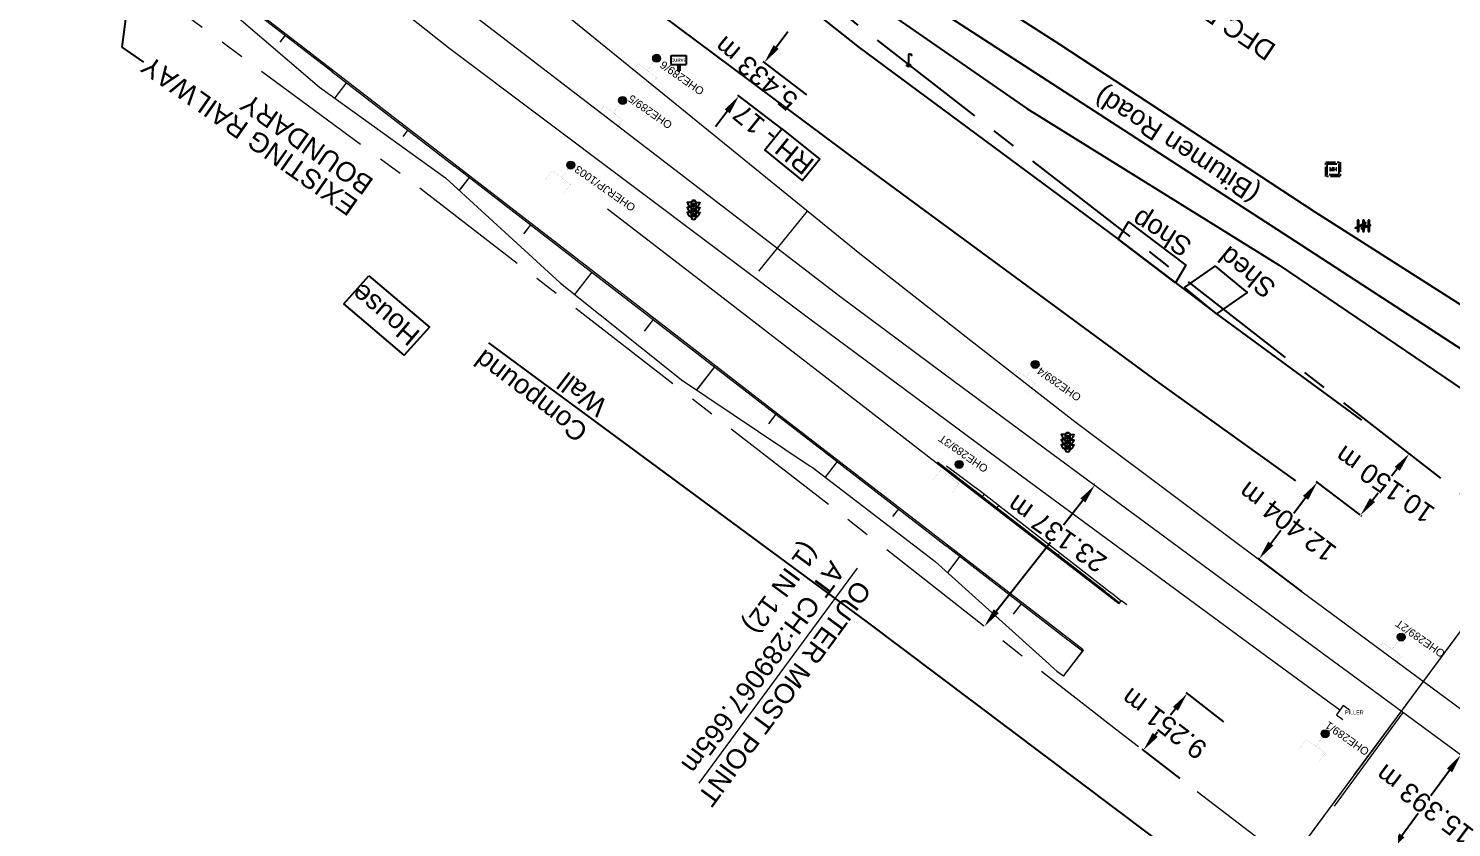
# Model space of a CAD drawing. Header units: metres. Extents: x 646303 to 662875, y 3366650 to 3378730.
# Drawn here: x 653477.4 to 653661.1, y 3373232.5 to 3373335.6 of the extents above; entities that cross this region are included whole.
import ezdxf
from ezdxf.enums import TextEntityAlignment as Align

# ---------------------------------------------------------------- set-up
doc = ezdxf.new("R2010")
doc.units = ezdxf.units.M
doc.header["$MEASUREMENT"] = 0
doc.header["$PDMODE"] = 3
doc.header["$PDSIZE"] = 0.5
for name, pattern in [('CENTER', [50.8, 31.75, -6.35, 6.35, -6.35]), ('PHANTOM', [2.5, 1.25, -0.25, 0.25, -0.25, 0.25, -0.25]), ('PHANTOM2', [1.25, 0.625, -0.125, 0.125, -0.125, 0.125, -0.125])]:
    doc.linetypes.add(name, pattern=pattern)
for name, color, linetype, lineweight in [('BOUNDARY DIMENTION', 10, 'Continuous', 0), ('Existing Chainage', 7, 'Continuous', 0), ('Existing IR Track', 143, 'Continuous', 0), ('Existing Railway Boundary', 7, 'CENTER', 0), ('OHE MAST', 8, 'Continuous', 0), ('OHE MAST TEXT', 8, 'Continuous', 0), ('PROPOSED DFCC TOE LINE - Cut & Connection', 239, 'Continuous', 0), ('PROPOSED DFCC TOE SLOPES - Connecting line', 239, 'Continuous', 0), ('PROPOSED DFCC TOE SLOPES - Cut & Connection', 239, 'Continuous', 0)]:
    doc.layers.add(name, color=color, linetype=linetype, lineweight=lineweight)
for name, color, linetype in [('COMMERCIAL_BLD_PUC', 251, 'Continuous'), ('COMPOUND_WALL', 251, 'Continuous'), ('CURVE_DETAILS', 251, 'Continuous'), ('DFCC Boundary', 6, 'CENTER'), ('Dimension', 10, 'Continuous'), ('GOVT_BUILDING', 251, 'Continuous'), ('IR PROPOSALS', 190, 'Continuous'), ('LAMP_POST', 7, 'Continuous'), ('LINK LINE', 190, 'Continuous'), ('Manhole', 251, 'Continuous'), ('MATCH LINE', 7, 'Continuous'), ('PROPOSED FORMATION LINE - Cut & Connection', 187, 'Continuous'), ('RESIDENTIAL_BL_PUC', 251, 'Continuous'), ('SHED', 252, 'Continuous'), ('SIGNAL_POST', 8, 'Continuous'), ('SUB_ROAD_CENTRE', 34, 'Continuous'), ('SUB_ROAD_EDGE', 34, 'Continuous'), ('TBM_PILLAR', 251, 'Continuous'), ('TOPO_TEXT', 251, 'Continuous'), ('TRANSFORMER', 251, 'Continuous')]:
    doc.layers.add(name, color=color, linetype=linetype)
doc.styles.add('NB', font='swissbo.ttf', dxfattribs={"height": 1.5})
doc.styles.add('ROMANS', font='romans.shx')
doc.styles.get("Standard").update_dxf_attribs({"font": 'arial.ttf'})
doc.styles.add('Style-Arial', font='arial.ttf')
doc.dimstyles.new('DIM', dxfattribs={"dimtxt": 2.5, "dimasz": 2.5, "dimexe": 0.18, "dimexo": 0.0625, "dimgap": 0.09, "dimtad": 0, "dimtih": 1, "dimtoh": 1, "dimdec": 3, "dimzin": 0, "dimdsep": 46, "dimtxsty": 'Standard', "dimcen": 0.09, "dimadec": 0, "dimazin": 0, "dimtfac": 1, "dimtdec": 3, "dimtofl": 0, "dimtmove": 0, "dimatfit": 3, "dimfxl": 1, "dimtolj": 1, "dimtzin": 0, "dimarcsym": 0})
doc.dimstyles.new('ISO-25', dxfattribs={"dimtxt": 2.5, "dimasz": 2.5, "dimexe": 1.25, "dimexo": 0.625, "dimtad": 1, "dimtxsty": 'Standard', "dimcen": 2.5, "dimadec": 0, "dimazin": 0, "dimtfac": 1, "dimtmove": 0, "dimatfit": 3, "dimfxl": 1, "dimarcsym": 0})

# ---------------------------------------------------------------- blocks, each defined once
blk = doc.blocks.new('LP')
for points in [[(0, 0), (0, 1.5)], [(0.25, 1.35), (0.44, 1.35)]]:
    blk.add_lwpolyline(points)
for centre, radius, start, end in [((0.07, 0.99), 0.519, 57.6425, 97.3165), ((0.34, 1.33), 0.094, 11.7012, 168.0476)]:
    blk.add_arc(centre, radius, start, end)
at = {"extrusion": (0, 0, -1)}
blk.add_ellipse((0, 0.01), major_axis=(0.308, 0), ratio=0.400495, dxfattribs=at)
blk.add_ellipse((0.35, 1.36), major_axis=(0.0017, 0.0438), ratio=0.461056, start_param=1.74022, end_param=4.575836)
blk = doc.blocks.new('MHS')
at = {"layer": 'Manhole', "linetype": 'PHANTOM'}
for points in [[(-0.92, 0.95), (0.96, 0.95), (0.96, -0.87), (-0.92, -0.87)], [(-0.72, 0.75), (0.76, 0.75), (0.76, -0.67), (-0.72, -0.67)]]:
    blk.add_lwpolyline(points, close=True, dxfattribs=at)
at = {"layer": 'Manhole', "linetype": 'PHANTOM', "style": 'ROMANS', "width": 0.9}
blk.add_text('MH', height=0.55, dxfattribs=at).set_placement((0.03, -0.22), align=Align.CENTER)
blk = doc.blocks.new('SIG')
for color, points in [(1, [(-0.22, 0.42, 0.180295), (-0.01, 0.33, -0.00255), (0.01, 0.33, -0.00255), (0.02, 0.33, 0.180295), (0.23, 0.42, -0.002654), (0.25, 0.44, 0.184495), (0.33, 0.65, 1.000001), (-0.32, 0.65, 0.184495), (-0.24, 0.44, -0.002654)]), (2, [(0.23, -0.23, -0.002654), (0.25, -0.21, 0.184495), (0.33, 0.01, 1.000001), (-0.32, 0.01, 0.184495), (-0.24, -0.21, -0.002654), (-0.22, -0.23, 0.180295), (-0.01, -0.32, -0.00255), (0.01, -0.32, -0.00255), (0.02, -0.32, 0.180295)]), (3, [(0.23, -0.88, -0.002654), (0.25, -0.86, 0.184495), (0.33, -0.64, 1.000001), (-0.32, -0.64, 0.184495), (-0.24, -0.86, -0.002654), (-0.22, -0.88, 0.395599)])]:
    blk.add_hatch(color=color).paths.add_polyline_path(points)
for p, q in [((-0.31, 0.98), (-0.32, -0.9)), ((0.33, -0.9), (0.32, 0.98))]:
    blk.add_line(p, q)
for points in [[(-0.31, 0.98), (-0.81, 0.98, 0.198758), (-0.42, 0.41, 0.003814), (-0.31, 0.39, 0.003814)], [(-0.31, 0.33), (-0.81, 0.33, 0.198758), (-0.42, -0.23, 0.003727), (-0.32, -0.26, 0.003727)], [(0.32, 0.98), (0.82, 0.98, -0.198758), (0.44, 0.41, -0.003814), (0.32, 0.39, -0.003814)], [(0.32, 0.33), (0.82, 0.33, -0.198758), (0.44, -0.23, -0.003727), (0.33, -0.26, -0.003727)], [(-0.32, -0.32), (-0.81, -0.32, 0.198758), (-0.42, -0.88, 0.003639), (-0.32, -0.9)], [(0.33, -0.32), (0.82, -0.32, -0.198758), (0.44, -0.88, -0.003639), (0.33, -0.9)]]:
    blk.add_lwpolyline(points, format="xyb")
for centre, radius, start, end in [((0.01, 0.91), 0.324, 12.4049, 167.5951), ((0.01, 0.81), 0.357, 27.7578, 152.2422), ((0.01, -0.9), 0.324, 181.4572, 358.5428)]:
    blk.add_arc(centre, radius, start, end)
blk = doc.blocks.new('TRF')
blk.add_hatch(color=256).paths.add_polyline_path([(0.22, -0.04), (0.38, 0.42), (-0.98, -0.29), (0.02, 0.04), (-0.18, -0.39), (0.98, 0.09)])
for p, q in [((-0.69, 0.72), (-0.69, -0.72)), ((-0.52, 0.72), (-0.69, 0.72)), ((-0.52, -0.72), (-0.52, 0.72)), ((0, 0.72), (0, -0.72)), ((0.17, 0.72), (0, 0.72)), ((0.17, -0.72), (0.17, 0.72)), ((0.7, 0.72), (0.7, -0.72)), ((0.87, 0.72), (0.7, 0.72)), ((0.87, -0.72), (0.87, 0.72)), ((-0.69, -0.72), (-0.52, -0.72)), ((0, -0.72), (0.17, -0.72)), ((0.7, -0.72), (0.87, -0.72))]:
    blk.add_line(p, q)
blk.add_lwpolyline([(0.22, -0.04), (0.38, 0.42), (-0.98, -0.29), (0.02, 0.04), (-0.18, -0.39), (0.98, 0.09)], close=True)
blk = doc.blocks.new('CURVE')
for p, q in [((-0.98, 0.82), (-0.98, 1.98)), ((-0.98, 1.98), (0.98, 1.98)), ((0.98, 1.98), (0.98, 0.82)), ((-0.98, 0.82), (0.98, 0.82)), ((-0.13, 0.82), (-0.13, 0)), ((-0.13, 0), (0.13, 0)), ((0.13, 0.82), (0.13, 0))]:
    blk.add_line(p, q)
at = {"style": 'NB', "width": 1.025371}
blk.add_text('CURVE', height=0.4, dxfattribs=at).set_placement((0, 1.4), align=Align.MIDDLE)
blk = doc.blocks.new('OHE MAST')
h = blk.add_hatch(color=256)
edge = h.paths.add_edge_path()
edge.add_arc((0, 0), 0.514, 0, 360)
at = {"const_width": 0.01, "flags": 128}
for points in [[(1.5, 3.5), (1.5, 2), (-1.5, 2), (-1.5, 3.5)], [(0, 2), (0, 0)]]:
    blk.add_lwpolyline(points, dxfattribs=at)
blk.add_circle((0, 0), 0.514)
blk = doc.blocks.new('*D7207')
at = {"layer": 'Defpoints', "color": 0, "transparency": 16777216}
for p in [(653643.79, 3373277), (653649.36, 3373272.76), (653641.85, 3373262.89)]:
    blk.add_point(p, dxfattribs=at)
at = {"layer": 'Dimension', "color": 0, "lineweight": -2, "transparency": 16777216}
for p, q in [((653649.31, 3373272.8), (653643.65, 3373277.11)), ((653642.28, 3373275.01), (653640.76, 3373273)), ((653637.8, 3373269.12), (653639.1, 3373270.83)), ((653641.8, 3373262.92), (653636.14, 3373267.24))]:
    blk.add_line(p, q, dxfattribs=at)
at = {"layer": 'Dimension', "color": 0, "transparency": 16777216}
for points in [[(653641.95, 3373275.26), (653642.61, 3373274.75), (653643.79, 3373277)], [(653637.46, 3373269.37), (653638.13, 3373268.86), (653636.28, 3373267.13)]]:
    blk.add_solid(points, dxfattribs=at)
at = {"layer": 'Dimension', "color": 0, "lineweight": 0, "transparency": 16777216, "insert": (653639.93, 3373271.92), "char_height": 2.5, "attachment_point": 5, "rotation": 143}
blk.add_mtext('\\A1;12.404 m', dxfattribs=at)
blk = doc.blocks.new('*D7238')
at = {"layer": 'Defpoints', "color": 0, "transparency": 16777216}
for p in [(653572.44, 3373331.18), (653577.98, 3373326.96, 22.61), (653574.69, 3373322.64, 269.65)]:
    blk.add_point(p, dxfattribs=at)
at = {"layer": 'Dimension', "color": 0, "lineweight": -2, "transparency": 16777216}
for p, q in [((653573.95, 3373333.17), (653575.47, 3373335.16)), ((653577.93, 3373327), (653572.29, 3373331.29)), ((653574.64, 3373322.67), (653569, 3373326.97)), ((653567.63, 3373324.87), (653566.12, 3373322.88))]:
    blk.add_line(p, q, dxfattribs=at)
at = {"layer": 'Dimension', "color": 0, "transparency": 16777216}
for points in [[(653573.62, 3373333.42), (653574.28, 3373332.92), (653572.44, 3373331.18)], [(653567.3, 3373325.12), (653567.96, 3373324.61), (653569.15, 3373326.86)]]:
    blk.add_solid(points, dxfattribs=at)
at = {"layer": 'Dimension', "color": 0, "lineweight": 0, "transparency": 16777216, "insert": (653571.36, 3373329.77), "char_height": 2.5, "attachment_point": 5, "rotation": 140}
blk.add_mtext('\\A1;5.433 m', dxfattribs=at)
blk = doc.blocks.new('*D7245')
at = {"layer": 'Defpoints', "color": 0, "linetype": 'Continuous', "transparency": 16777216}
for p in [(653631.8, 3373246.07), (653621.35, 3373242.46), (653626.14, 3373238.75)]:
    blk.add_point(p, dxfattribs=at)
at = {"layer": 'LINK LINE', "color": 0, "linetype": 'Continuous', "lineweight": -2, "transparency": 16777216}
for p, q in [((653631.75, 3373246.11), (653626.87, 3373249.88)), ((653625.48, 3373247.8), (653624.84, 3373246.97)), ((653622.88, 3373244.44), (653623.17, 3373244.81)), ((653626.09, 3373238.79), (653621.21, 3373242.57))]:
    blk.add_line(p, q, dxfattribs=at)
at = {"layer": 'LINK LINE', "color": 0, "linetype": 'Continuous', "transparency": 16777216}
for points in [[(653625.16, 3373248.05), (653625.81, 3373247.54), (653627.01, 3373249.77)], [(653622.55, 3373244.69), (653623.21, 3373244.18), (653621.35, 3373242.46)]]:
    blk.add_solid(points, dxfattribs=at)
at = {"layer": 'LINK LINE', "color": 0, "linetype": 'Continuous', "lineweight": 30, "transparency": 16777216, "insert": (653624.01, 3373245.89), "char_height": 2.5, "attachment_point": 5, "rotation": 143}
blk.add_mtext('\\A1;9.251 m', dxfattribs=at)
blk = doc.blocks.new('*D7248')
at = {"layer": 'Defpoints', "color": 0, "linetype": 'Continuous', "transparency": 16777216}
for p in [(653662.34, 3373241.86), (653668.61, 3373237.26), (653659.5, 3373224.86)]:
    blk.add_point(p, dxfattribs=at)
at = {"layer": 'LINK LINE', "color": 0, "linetype": 'Continuous', "lineweight": -2, "transparency": 16777216}
for p, q in [((653668.55, 3373237.3), (653662.19, 3373241.97)), ((653660.86, 3373239.85), (653658.44, 3373236.56)), ((653654.71, 3373231.47), (653656.83, 3373234.35)), ((653659.45, 3373224.89), (653653.08, 3373229.56))]:
    blk.add_line(p, q, dxfattribs=at)
at = {"layer": 'LINK LINE', "color": 0, "linetype": 'Continuous', "transparency": 16777216}
for points in [[(653660.52, 3373240.1), (653661.2, 3373239.6), (653662.34, 3373241.86)], [(653654.37, 3373231.72), (653655.04, 3373231.22), (653653.23, 3373229.46)]]:
    blk.add_solid(points, dxfattribs=at)
at = {"layer": 'LINK LINE', "color": 0, "linetype": 'Continuous', "lineweight": 30, "transparency": 16777216, "insert": (653657.63, 3373235.46), "char_height": 2.5, "attachment_point": 5, "rotation": 143}
blk.add_mtext('\\A1;15.393 m', dxfattribs=at)
blk = doc.blocks.new('*D7302')
at = {"layer": 'Defpoints', "color": 0, "linetype": 'ByBlock', "ltscale": 0.5, "transparency": 16777216}
for p in [(653615.08, 3373276.64), (653600.82, 3373258.42), (653600.82, 3373258.42)]:
    blk.add_point(p, dxfattribs=at)
at = {"layer": 'Existing Railway Boundary', "color": 0, "linetype": 'ByBlock', "lineweight": -2, "ltscale": 0.5, "transparency": 16777216}
for p, q in [((653615.03, 3373276.68), (653614.94, 3373276.75)), ((653613.54, 3373274.67), (653611.03, 3373271.47)), ((653602.36, 3373260.39), (653609.34, 3373269.31)), ((653600.77, 3373258.46), (653600.67, 3373258.53))]:
    blk.add_line(p, q, dxfattribs=at)
at = {"layer": 'Existing Railway Boundary', "color": 0, "linetype": 'ByBlock', "ltscale": 0.5, "transparency": 16777216}
for points in [[(653613.21, 3373274.93), (653613.87, 3373274.42), (653615.08, 3373276.64)], [(653602.03, 3373260.65), (653602.69, 3373260.13), (653600.82, 3373258.42)]]:
    blk.add_solid(points, dxfattribs=at)
at = {"layer": 'Existing Railway Boundary', "color": 0, "linetype": 'ByBlock', "ltscale": 0.5, "transparency": 16777216, "insert": (653610.19, 3373270.39), "char_height": 2.5, "attachment_point": 5, "rotation": 145}
blk.add_mtext('\\A1;23.137 m', dxfattribs=at)
blk = doc.blocks.new('*D7095')
at = {"layer": 'BOUNDARY DIMENTION', "color": 0, "lineweight": -2, "transparency": 16777216}
for p, q in [((653655.72, 3373280.67), (653655.81, 3373280.6)), ((653654.12, 3373278.75), (653653.36, 3373277.81)), ((653650.91, 3373274.72), (653651.66, 3373275.66)), ((653649.41, 3373272.72), (653649.5, 3373272.65))]:
    blk.add_line(p, q, dxfattribs=at)
at = {"layer": 'BOUNDARY DIMENTION', "color": 0, "transparency": 16777216}
for points in [[(653653.79, 3373279.01), (653654.44, 3373278.49), (653655.67, 3373280.71)], [(653650.59, 3373274.98), (653651.24, 3373274.46), (653649.36, 3373272.76)]]:
    blk.add_solid(points, dxfattribs=at)
at = {"layer": 'Defpoints', "color": 0, "transparency": 16777216}
for p in [(653655.67, 3373280.71), (653655.67, 3373280.71), (653649.36, 3373272.76)]:
    blk.add_point(p, dxfattribs=at)
at = {"layer": 'BOUNDARY DIMENTION', "color": 0, "transparency": 16777216, "insert": (653652.51, 3373276.74), "char_height": 2.5, "attachment_point": 5, "rotation": 145}
blk.add_mtext('\\A1;10.150 m', dxfattribs=at)

msp = doc.modelspace()

# ---------------------------------------------------------------- linework, layer by layer
at = {"layer": 'COMMERCIAL_BLD_PUC', "linetype": 'Continuous', "ltscale": 5}
msp.add_lwpolyline([(653625.499, 3373302.763), (653618.113, 3373308.381), (653619.433, 3373310.628), (653626.8204, 3373305.0089)], close=True, dxfattribs=at)
at = {"layer": 'COMPOUND_WALL', "linetype": 'Continuous'}
for points in [[(653490.5, 3373388.474, 269.187), (653584.982, 3373318.047, 269.185), (653623.328, 3373289.844, 268.625), (653640.97, 3373277.197, 268.314)], [(653550.221, 3373360.393, 270.187), (653584.66, 3373333.087, 270.14), (653618.113, 3373308.381, 270.32), (653630.774, 3373298.739, 269.651), (653649.484, 3373285.019, 269.85)], [(653536.804, 3373295.027, 269.954), (653585.704, 3373258.966, 269.671), (653640.424, 3373217.815, 269.355), (653709.645, 3373172.602, 269.692), (653678.63, 3373132.646, 269.384)]]:
    msp.add_polyline3d(points, dxfattribs=at)
at = {"layer": 'DFCC Boundary', "ltscale": 0.5, "flags": 128}
msp.add_lwpolyline([(655695.597, 3371812.1897), (655640.8822, 3371912.823), (655580.0449, 3371996.7158), (655509.7792, 3372062.0857), (655426.9534, 3372113.9756), (655342.6069, 3372167.9462), (655257.8854, 3372221.2222), (655173.2688, 3372275.363), (655087.3459, 3372327.2788), (655002.8598, 3372380.6107), (654914.5097, 3372429.9473), (654741.1355, 3372529.4419), (654650.033, 3372576.4159), (654568.6995, 3372626.155), (654571.9877, 3372630.6369), (654391.4686, 3372756.327), (654377.1337, 3372736.8494), (654004.4289, 3373016.6995), (654007.7887, 3373020.6424), (653690.5739, 3373253.6486), (653690.5425, 3373253.6059), (653433.8132, 3373453.1485), (653440.7668, 3373462.5592), (653208.8394, 3373636.5534), (653216.1698, 3373646.5105), (653142.1983, 3373700.8896), (653053.6963, 3373771.1122), (652994.4341, 3373810.5255), (652929.3691, 3373859.5713), (652860.9168, 3373902.1103), (652749.6028, 3373984.4705), (652631.2396, 3374070.7175), (652636.2281, 3374078.1704), (652537.912, 3374145.7283), (652392.904, 3374241.2711), (652388.7719, 3374235.6812), (652308.569, 3374304.8076), (652315.9256, 3374314.7669), (652103.9815, 3374448.7876), (652083.1937, 3374464.1943), (652072.7494, 3374471.9329), (652052.3219, 3374487.0684), (652038.1897, 3374497.5387), (652024.0173, 3374508.0388), (652009.8347, 3374518.5254), (651995.6683, 3374529), (651981.7515, 3374539.2836), (651967.8828, 3374549.5317), (651954.6903, 3374559.2866), (651941.4997, 3374569.04), (651923.9377, 3374582.0168), (651906.3215, 3374595.0337), (651892.0868, 3374605.5547), (651877.7985, 3374616.1153), (651861.6288, 3374628.0564), (651845.5071, 3374639.9619), (651829.5757, 3374651.7544), (651824.7911, 3374655.296), (651813.6747, 3374663.5244), (651797.4592, 3374675.4968), (651792.6217, 3374679.0685), (651809.3453, 3374701.6999), (651798.0335, 3374710.0518), (651782.3495, 3374721.6444), (651766.6655, 3374733.2369), (651750.5163, 3374745.1875), (651734.3118, 3374757.179), (651717.3274, 3374769.6994), (651700.4625, 3374782.1317), (651684.6001, 3374793.8578), (651668.5938, 3374805.6902), (651652.6806, 3374817.4203), (651636.8173, 3374829.1137), (651620.9269, 3374840.8662), (651604.9647, 3374852.6718), (651588.7459, 3374864.6312), (651572.5882, 3374876.5455), (651556.6943, 3374888.2868), (651540.8409, 3374899.9983), (651524.5553, 3374912.0488), (651508.2568, 3374924.109), (651492.7938, 3374935.5157), (651477.3997, 3374946.8715), (651461.3291, 3374958.7436), (651445.2311, 3374970.6359), (651429.3555, 3374982.3615), (651413.4375, 3374994.1184), (651396.6322, 3375006.522), (651379.7761, 3375018.963), (651363.6644, 3375030.8565), (651352.7728, 3375038.8965), (651331.6522, 3375054.4784), (651315.7738, 3375066.1947), (651299.7306, 3375078.0412), (651283.6239, 3375089.9346), (651273.9044, 3375097.1057), (651264.2377, 3375104.2378), (651243.4187, 3375119.6324), (651222.5077, 3375135.095), (651201.5462, 3375150.5784), (651180.4926, 3375166.1298), (651161.7365, 3375179.9701), (651143.0969, 3375193.7244), (651126.6442, 3375205.9373), (651110.0563, 3375218.2505), (651088.7204, 3375233.9244), (651067.5473, 3375249.4788), (651049.4448, 3375262.8672), (651031.0656, 3375276.4601), (651013.3004, 3375289.5618), (650995.6557, 3375302.5748), (650975.556, 3375317.4171), (650955.4878, 3375332.2363), (650948.8014, 3375337.1771), (650951.4372, 3375340.7501), (650937.0874, 3375351.3535), (650916.0918, 3375366.8677), (650897.9224, 3375380.2929), (650879.805, 3375393.6796), (650866.8386, 3375403.2309), (650853.9116, 3375412.7532), (650835.5886, 3375426.289), (650817.2946, 3375439.8035), (650797.968, 3375454.1206), (650778.7222, 3375468.3781), (650760.7655, 3375481.6337), (650742.8011, 3375494.8949), (650723.0807, 3375509.4255), (650703.3693, 3375523.9495), (650688.6613, 3375534.8372), (650673.8463, 3375545.804), (650653.7938, 3375560.6295), (650633.6894, 3375575.4932), (650612.6421, 3375591.0542), (650592.0153, 3375606.3042), (650570.0328, 3375622.5591), (650548.5001, 3375638.4814), (650530.5234, 3375651.793), (650512.3606, 3375665.2423), (650494.7465, 3375678.2665), (650476.9008, 3375691.462), (650459.2976, 3375704.4721), (650441.3132, 3375717.7633), (650427.1261, 3375728.1319), (650413.8099, 3375737.864), (650402.677, 3375746.2697), (650389.8486, 3375755.6668), (650377.7322, 3375764.5425), (650360.7275, 3375777.1141), (650343.7744, 3375789.6482), (650325.0342, 3375803.5254), (650306.3109, 3375817.39), (650287.6225, 3375831.2124), (650268.717, 3375845.1957), (650250.337, 3375858.8009), (650231.8256, 3375872.5033), (650215.4559, 3375884.6355), (650199.261, 3375896.6381), (650189.9351, 3375903.5429), (650184.6476, 3375907.4517), (650170.3331, 3375918.0338), (650153.2211, 3375930.7288), (650135.9365, 3375943.5518), (650119.2313, 3375955.9159), (650102.3769, 3375968.3905), (650085.2738, 3375981.0461), (650068.2078, 3375993.6742), (650052.7787, 3376005.1011), (650037.4384, 3376016.4621), (650022.1728, 3376027.766), (650006.9632, 3376039.0283), (649974.7512, 3376062.8762), (649961.4537, 3376072.7117), (649948.2091, 3376082.508), (649944.476, 3376085.2722), (649918.728, 3376050.5341), (649909.4316, 3376057.4177), (649896.4092, 3376067.0604), (649893.7832, 3376069.0128), (649891.1645, 3376070.9437), (649888.4639, 3376072.9569), (649875.744, 3376082.3694), (649867.5551, 3376088.4016), (649853.4118, 3376098.8745), (649839.2513, 3376109.3603), (649829.0749, 3376116.9005), (649827.2194, 3376118.2675), (649818.0867, 3376125.0366), (649808.8566, 3376131.8779), (649793.2502, 3376143.4201), (649777.6288, 3376154.9733), (649763.6321, 3376165.3144), (649749.5741, 3376175.7007), (649733.9228, 3376187.2754), (649718.3343, 3376198.8036), (649705.3241, 3376208.4391), (649692.3703, 3376218.0327), (649678.0208, 3376228.6769), (649663.5747, 3376239.3366), (649646.4625, 3376252.0623), (649634.6272, 3376260.744), (649624.9192, 3376267.9946), (649615.0208, 3376275.3876), (649599.9831, 3376286.4834), (649588.9857, 3376294.598), (649590.032, 3376296.0132), (649586.1685, 3376298.8639), (649569.3593, 3376311.3207), (649552.641, 3376323.7102), (649537.2353, 3376335.0739), (649521.9792, 3376346.327), (649506.2408, 3376358.0035), (649490.3575, 3376369.7875), (649475.7578, 3376380.5673), (649461.1933, 3376391.3211), (649445.4753, 3376402.9572), (649429.8494, 3376414.5253), (649414.4906, 3376425.9209), (649378.3483, 3376452.6365), (649368.4603, 3376459.9984), (649352.6509, 3376471.6682), (649336.6992, 3376483.4434), (649322.3941, 3376494.1037), (649307.6557, 3376505.0862), (649290.8736, 3376517.4208), (649273.972, 3376529.8435), (649258.1992, 3376541.4854), (649242.2966, 3376553.2232), (649226.5432, 3376564.8634), (649210.8826, 3376576.435), (649195.2207, 3376588.0769), (649179.5326, 3376599.7383), (649164.9134, 3376610.5118), (649150.5177, 3376621.1205), (649135.415, 3376632.3287), (649120.2337, 3376643.5954), (649107.8929, 3376652.6743), (649095.5927, 3376661.7234), (649079.5687, 3376673.5769), (649063.4846, 3376685.4748), (649046.5651, 3376697.9756), (649029.6506, 3376710.4727), (649013.3465, 3376722.5351), (648996.9805, 3376734.6431), (648980.3936, 3376746.8979), (648963.6626, 3376759.259), (648946.7453, 3376771.7643), (648929.6945, 3376784.3682), (648913.5118, 3376796.3614), (648897.2206, 3376808.435), (648876.2496, 3376823.9678), (648855.1325, 3376839.6089), (648839.3985, 3376851.2044), (648823.6596, 3376862.8037), (648806.187, 3376875.7235), (648788.7814, 3376888.5937), (648772.4766, 3376900.6763), (648756.1277, 3376912.7915), (648748.6058, 3376918.3049), (648733.321, 3376929.6306), (648718.1841, 3376940.8501), (648694.1574, 3376958.9078), (648686.9154, 3376964.1595), (648685.9321, 3376964.8321), (648667.95, 3376978.2197), (648649.3198, 3376992.1471), (648633.5557, 3377003.8368), (648617.684, 3377015.6038), (648613.3865, 3377018.7718), (648613.1308, 3377018.4261), (648605.39, 3377024.1325), (648593.439, 3377032.9404), (648576.5994, 3377045.3816), (648559.8787, 3377057.7351), (648542.9247, 3377070.3132), (648525.9483, 3377082.908), (648511.3109, 3377093.7409), (648496.5572, 3377104.6599), (648477.562, 3377118.7172), (648458.5464, 3377132.7896), (648451.3349, 3377138.2101), (648435.5918, 3377149.862), (648422.1096, 3377159.9046), (648408.3664, 3377170.0637), (648394.6863, 3377180.1761), (648381.6588, 3377189.818), (648368.6059, 3377199.4787), (648354.1188, 3377210.196), (648339.6473, 3377220.9017), (648325.8166, 3377231.1386), (648311.9735, 3377241.3853), (648297.2469, 3377252.2824), (648283.6168, 3377262.3688), (648282.6002, 3377260.9951), (648281.5015, 3377261.8082), (648268.446, 3377271.4578), (648255.3849, 3377281.1115), (648243.3023, 3377290.0413), (648231.5826, 3377298.7116), (648230.1246, 3377299.843), (648216.137, 3377310.1827), (648202.3989, 3377320.3379), (648187.9045, 3377331.0225), (648173.4524, 3377341.7035), (648159.964, 3377351.7009), (648146.3755, 3377361.7726), (648132.3698, 3377372.1252), (648118.3132, 3377382.5155), (648104.5683, 3377392.6752), (648090.8453, 3377402.8186), (648079.0331, 3377411.5788), (648067.1746, 3377420.3734), (648052.1864, 3377431.461), (648037.1291, 3377442.5999), (648023.4384, 3377452.7367), (648009.6421, 3377462.9518), (647998.5681, 3377471.1475), (647977.6651, 3377486.6371), (647970.8013, 3377491.7424), (647954.3046, 3377504.0127), (647940.5645, 3377514.1537), (647927.1436, 3377524.0583), (647912.5029, 3377534.9198), (647897.7662, 3377545.8524), (647883.3488, 3377556.5286), (647868.9785, 3377567.1699), (647855.3948, 3377577.2425), (647841.7032, 3377587.3948), (647828.8284, 3377596.8277), (647815.9828, 3377606.2395), (647798.869, 3377618.9232), (647787.996, 3377626.9816), (647769.1212, 3377640.9619), (647756.6675, 3377650.183), (647742.624, 3377660.5991), (647728.5049, 3377671.0713), (647713.635, 3377682.0926), (647698.699, 3377693.1628), (647681.9918, 3377705.517), (647665.4025, 3377717.7839), (647652.0515, 3377727.6811), (647638.8028, 3377737.5025), (647625.2604, 3377747.546), (647611.724, 3377757.585), (647601.846, 3377764.9047), (647586.5632, 3377776.2354), (647574.9107, 3377784.8659), (647552.1318, 3377801.7377), (647544.5766, 3377807.3492), (647531.2096, 3377817.2774), (647518.7824, 3377826.4783), (647506.3678, 3377835.6698), (647493.0662, 3377845.5438), (647479.7149, 3377855.4547), (647466.3541, 3377865.3556), (647452.9886, 3377875.26), (647440.1702, 3377884.755), (647427.3392, 3377894.2595), (647421.9004, 3377898.2902), (647422.4016, 3377898.9655), (647413.1507, 3377905.8213), (647398.5546, 3377916.6386), (647385.2867, 3377926.4568), (647372.1159, 3377936.2032), (647357.4127, 3377947.1112), (647351.2811, 3377951.6601), (647330.0092, 3377967.4105), (647317.4471, 3377976.6964), (647304.414, 3377986.3606), (647291.335, 3377996.0589), (647278.7541, 3378005.3917), (647266.0777, 3378014.7954), (647252.9457, 3378024.4462), (647239.9839, 3378033.9719), (647225.7512, 3378044.5255), (647211.5179, 3378055.0796), (647196.511, 3378066.208), (647181.4966, 3378077.3419), (647167.7872, 3378087.5064), (647154.0498, 3378097.6917), (647140.7668, 3378107.5414), (647127.4862, 3378117.3893), (647113.2521, 3378127.9375), (647099.0375, 3378138.4713), (647085.0268, 3378148.8592), (647070.9977, 3378159.2608), (647056.5444, 3378169.9697), (647042.0873, 3378180.6814), (647027.5624, 3378191.4464), (647013.0728, 3378202.1851), (646999.864, 3378211.9684), (646986.6741, 3378221.7376), (646973.6148, 3378231.4185), (646960.4875, 3378241.1499), (646945.7953, 3378252.0414), (646931.0256, 3378262.9902), (646930.6274, 3378263.2852), (646951.9475, 3378292.0562)], dxfattribs=at)
at = {"layer": 'Existing Chainage', "color": 0, "linetype": 'Continuous', "lineweight": 13, "flags": 128}
for points in [[(653571.6934, 3373304.2349), (653577.9998, 3373311.9956)], [(653648.568, 3373239.2686), (653657.4844, 3373251.3309)], [(653646.0079, 3373235.2442), (653654.8841, 3373247.3361)]]:
    msp.add_lwpolyline(points, dxfattribs=at)
at = {"layer": 'Existing IR Track', "flags": 128}
for points in [[(653589.2761, 3373289.914), (653578.1075, 3373298.1757), (653531.6696, 3373333.0756), (653506.3207, 3373353.1243), (653482.1744, 3373372.2848), (653450.791, 3373396.4534), (653421.9196, 3373418.2064), (653383.4214, 3373446.7403), (653355.0438, 3373467.6945), (653331.164, 3373485.2442), (653322.0421, 3373492.0109), (653304.4983, 3373504.9733), (653304.2022, 3373505.2013), (653298.9105, 3373509.1454), (653277.3417, 3373525.0611), (653271.7085, 3373529.2226), (653267.6726, 3373532.2032), (653262.331, 3373536.1541), (653238.8115, 3373553.5782), (653225.6563, 3373563.2586), (653201.0742, 3373581.5641), (653174.1568, 3373601.5586), (653150.8967, 3373618.7451), (653124.3648, 3373638.158)], [(653424.8494, 3373421.901), (653439.2893, 3373411.0237), (653453.6079, 3373400.237), (653469.3095, 3373388.1441), (653485.0421, 3373376.0274), (653497.183, 3373366.6049), (653509.1645, 3373357.306), (653522.046, 3373347.2948), (653534.8533, 3373337.3416), (653558.4666, 3373319.2198), (653582.1685, 3373301.0301), (653595.8269, 3373290.8985), (653609.5143, 3373280.7456), (653624.3092, 3373269.8326), (653639.0859, 3373258.9329), (653653.9824, 3373247.9979), (653668.7717, 3373237.1416)], [(653441.7676, 3373421.3812), (653445.0928, 3373418.8665), (653450.5834, 3373414.7133), (653459.2225, 3373408.1259), (653467.6229, 3373401.5735), (653474.9041, 3373395.7322), (653488.0181, 3373385.2114), (653502.3187, 3373373.5765), (653514.8655, 3373363.3663), (653526.7472, 3373353.6788), (653539.3869, 3373343.3734), (653562.4463, 3373324.6346), (653584.7334, 3373306.5234), (653599.0791, 3373295.3269), (653612.515, 3373284.8421), (653627.2485, 3373273.8156), (653641.8511, 3373262.8869), (653656.8126, 3373251.8275), (653671.4279, 3373241.0239)], [(653646.706, 3373247.6159), (653636.4262, 3373255.1348), (653606.6252, 3373277.0804), (653589.2754, 3373289.9145)], [(653647.9683, 3373247.6184), (653647.1472, 3373248.219), (653646.2649, 3373247.0127), (653647.086, 3373246.4121)]]:
    msp.add_lwpolyline(points, dxfattribs=at)
at = {"layer": 'Existing Railway Boundary', "ltscale": 0.5, "flags": 128}
msp.add_lwpolyline([(654002.209, 3372947.3374), (653941.6142, 3372995.8875), (653885.0948, 3373041.1722), (653849.3973, 3373069.6171), (653743.2122, 3373149.4146), (653618.3148, 3373244.7252), (653580.9535, 3373273.9706), (653528.5753, 3373314.5086), (653337.2875, 3373455.6537), (653241.7142, 3373522.5487), (653184.8817, 3373562.8841), (653178.3209, 3373554.058), (653007.7255, 3373673.7874), (652924.822, 3373729.8796), (652907.72, 3373740.0209), (652904.5642, 3373745.0641), (652864.1809, 3373771.0185), (652862.8289, 3373763.9282), (652836.0798, 3373790.575), (652793.9064, 3373826.9777), (652786.3399, 3373815.8276), (652694.4321, 3373883.0097), (652615.3514, 3373944.3753), (652559.0758, 3373987.3078), (652463.6034, 3374028.6205), (652316.9711, 3374087.5745), (652144.3796, 3374095.1872)], dxfattribs=at)
at = {"layer": 'GOVT_BUILDING', "linetype": 'Continuous'}
msp.add_polyline3d([(653579.574, 3373318.682, 269.711), (653577.363, 3373315.935, 269.728), (653572.482, 3373319.888, 269.653), (653574.693, 3373322.635, 269.653)], close=True, dxfattribs=at)
at = {"layer": 'IR PROPOSALS', "lineweight": 13, "flags": 128}
msp.add_lwpolyline([(653564.0193, 3373238.2028), (653584.4411, 3373265.9308)], dxfattribs=at)
at = {"layer": 'LINK LINE', "linetype": 'Continuous', "lineweight": 0, "flags": 128}
for points in [[(653467.8133, 3373364.9704), (653483.4589, 3373352.5885), (653483.4771, 3373352.5741), (653499.7861, 3373341.0232), (653499.811, 3373341.0034), (653515.0009, 3373328.0027), (653515.0291, 3373327.9873), (653531.2745, 3373316.3021), (653531.3092, 3373316.269), (653546.066, 3373302.7333), (653546.1033, 3373302.7036), (653561.7017, 3373290.2583), (653561.7391, 3373290.2285), (653578.3464, 3373279.0903), (653578.5794, 3373278.9579), (653594.2676, 3373266.985), (653594.4795, 3373266.8194), (653609.1721, 3373253.5627), (653609.4013, 3373253.3511), (653610.1659, 3373252.645), (653611.0215, 3373252.0568)], [(653565.9905, 3373291.9126), (653563.8262, 3373289.1087)], [(653573.9064, 3373285.8021), (653573.0375, 3373284.6763)], [(653581.8224, 3373279.6916), (653580.4156, 3373277.8691)], [(653618.258, 3373261.4314), (653616.9426, 3373262.4981), (653616.6415, 3373262.7305), (653616.3955, 3373262.9204), (653600.7766, 3373274.977), (653600.5637, 3373275.1414), (653594.7715, 3373279.6125)], [(653595.9394, 3373279.1429), (653600.8237, 3373275.4782), (653601.0388, 3373275.3167), (653616.6131, 3373263.2022), (653616.8633, 3373263.0178), (653617.4416, 3373262.5917), (653618.488, 3373261.7294)], [(653600.5637, 3373275.1414), (653600.8237, 3373275.4782)], [(653589.7383, 3373273.5811), (653589.0485, 3373272.6875)], [(653602.4509, 3373273.6845), (653602.7084, 3373274.018)], [(653597.6542, 3373267.4706), (653596.1853, 3373265.5676)], [(653605.5701, 3373261.36), (653604.6048, 3373260.1095)], [(653618.1759, 3373261.325), (653618.5076, 3373261.7548)], [(653618.1759, 3373261.325), (653618.5076, 3373261.7548)], [(653618.2828, 3373261.4635), (653618.5329, 3373261.7875)], [(653618.5076, 3373261.7548), (653619.2099, 3373261.2377)], [(653618.5076, 3373261.7548), (653619.2099, 3373261.2377)], [(653613.5624, 3373255.3485), (653611.0215, 3373252.0568)], [(653613.486, 3373255.2495), (653611.0215, 3373252.0568)], [(653613.486, 3373255.2495), (653611.0749, 3373252.1261)]]:
    msp.add_lwpolyline(points, dxfattribs=at)
at = {"layer": 'LINK LINE', "linetype": 'Continuous', "lineweight": 0}
for points in [[(653613.593, 3373255.3881, 0), (653607.5533, 3373260.0503, 267.4225), (653591.7215, 3373272.2713, 267.4284), (653575.8896, 3373284.4923, 267.4343), (653560.0578, 3373296.7133, 267.4402), (653544.2259, 3373308.9343, 267.4462), (653528.3941, 3373321.1553, 267.4521), (653512.5623, 3373333.3763, 267.458), (653496.7304, 3373345.5973, 267.4639), (653480.8986, 3373357.8183, 267.4699), (653473.8617, 3373363.2503, 267.4725), (653465.0673, 3373370.0353, 267.4758), (653449.2147, 3373382.1968, 267.4817), (653442.1466, 3373387.5637, 267.4843), (653433.2824, 3373394.2273, 267.4876), (653417.2329, 3373406.098, 267.4936), (653416.4969, 3373406.6364, 267.4938), (653401.0655, 3373417.8075, 267.4995), (653390.5451, 3373425.2959, 267.5033)], [(653618.1759, 3373261.325, 267.4202), (653612.1362, 3373265.9872, 267.4225), (653596.3043, 3373278.2082, 267.4284), (653580.4725, 3373290.4292, 267.4343), (653564.6407, 3373302.6502, 267.4402), (653552.1931, 3373312.2588, 267.4449)]]:
    msp.add_polyline3d(points, dxfattribs=at)
at = {"layer": 'MATCH LINE', "linetype": 'PHANTOM2', "ltscale": 15, "const_width": 0.2}
msp.add_lwpolyline([(653686.4526, 3373290.5199), (653614.1475, 3373192.7036)], dxfattribs=at)
at = {"layer": 'PROPOSED DFCC TOE LINE - Cut & Connection', "lineweight": 0}
msp.add_lwpolyline([(653595.9394, 3373279.1429), (653600.8237, 3373275.4782), (653601.0388, 3373275.3167), (653616.6131, 3373263.2022), (653616.8633, 3373263.0178), (653617.4416, 3373262.5917), (653618.488, 3373261.7294)], dxfattribs=at)
msp.add_lwpolyline([(653595.9394, 3373279.1429), (653600.8237, 3373275.4782), (653601.0388, 3373275.3167), (653616.6131, 3373263.2022), (653616.8633, 3373263.0178), (653617.4416, 3373262.5917), (653618.488, 3373261.7294)], dxfattribs=at)
msp.add_lwpolyline([(653595.9394, 3373279.1429), (653600.8237, 3373275.4782), (653601.0388, 3373275.3167), (653616.6131, 3373263.2022), (653616.8633, 3373263.0178), (653617.4416, 3373262.5917), (653618.488, 3373261.7294)], dxfattribs=at)
at = {"layer": 'PROPOSED DFCC TOE SLOPES - Connecting line', "flags": 128}
msp.add_lwpolyline([(653613.5624, 3373255.3485), (653610.975, 3373251.9966)], dxfattribs=at)
at = {"layer": 'PROPOSED DFCC TOE SLOPES - Connecting line', "linetype": 'Continuous', "lineweight": 0, "flags": 128}
msp.add_lwpolyline([(653613.593, 3373255.3881), (653611.1525, 3373252.2266)], dxfattribs=at)
msp.add_lwpolyline([(653613.593, 3373255.3881), (653611.1525, 3373252.2266)], dxfattribs=at)
at = {"layer": 'PROPOSED DFCC TOE SLOPES - Cut & Connection', "linetype": 'Continuous', "lineweight": 0, "flags": 128}
for points in [[(653510.5791, 3373334.6861), (653509.9054, 3373333.8133)], [(653518.495, 3373328.5756), (653516.9656, 3373326.5943)], [(653526.4109, 3373322.4651), (653525.7497, 3373321.6084)], [(653534.3269, 3373316.3546), (653533.0373, 3373314.684)], [(653542.2428, 3373310.2441), (653541.338, 3373309.072)], [(653550.1587, 3373304.1336), (653547.9299, 3373301.2462)], [(653558.0746, 3373298.0231), (653556.9112, 3373296.5159)], [(653565.9905, 3373291.9126), (653563.6838, 3373288.9242)], [(653573.9064, 3373285.8021), (653572.9569, 3373284.5719)], [(653581.8224, 3373279.6916), (653580.2638, 3373277.6725)], [(653589.7383, 3373273.5811), (653588.9758, 3373272.5933)], [(653597.6542, 3373267.4706), (653596.0546, 3373265.3983)], [(653610.3669, 3373267.574), (653610.4843, 3373267.7261)], [(653605.5701, 3373261.36), (653604.5356, 3373260.0198)]]:
    msp.add_lwpolyline(points, dxfattribs=at)
at = {"layer": 'PROPOSED DFCC TOE SLOPES - Cut & Connection', "flags": 128}
for points in [[(653510.5791, 3373334.6861), (653509.9732, 3373333.9011)], [(653510.5791, 3373334.6861), (653509.9732, 3373333.9011)], [(653518.495, 3373328.5756), (653517.129, 3373326.8059)], [(653518.495, 3373328.5756), (653517.129, 3373326.8059)], [(653526.4109, 3373322.4651), (653525.8323, 3373321.7154)], [(653526.4109, 3373322.4651), (653525.8323, 3373321.7154)], [(653534.3269, 3373316.3546), (653533.2006, 3373314.8956)], [(653534.3269, 3373316.3546), (653533.2006, 3373314.8956)], [(653542.2428, 3373310.2441), (653541.4115, 3373309.1672)], [(653542.2428, 3373310.2441), (653541.4115, 3373309.1672)], [(653550.1587, 3373304.1336), (653548.0646, 3373301.4207)], [(653550.1587, 3373304.1336), (653548.0646, 3373301.4207)], [(653558.0746, 3373298.0231), (653556.9788, 3373296.6034)], [(653558.0746, 3373298.0231), (653556.9788, 3373296.6034)], [(653565.9905, 3373291.9126), (653563.8262, 3373289.1087)], [(653573.9064, 3373285.8021), (653573.0375, 3373284.6763)], [(653581.8224, 3373279.6916), (653580.4156, 3373277.8691)], [(653589.7383, 3373273.5811), (653589.0485, 3373272.6875)], [(653597.6542, 3373267.4706), (653596.1853, 3373265.5676)], [(653605.5701, 3373261.36), (653604.6048, 3373260.1095)], [(653613.486, 3373255.2495), (653611.0749, 3373252.1261)]]:
    msp.add_lwpolyline(points, dxfattribs=at)
at = {"layer": 'PROPOSED FORMATION LINE - Cut & Connection', "lineweight": 0, "flags": 128}
for points in [[(653469.1327, 3373366.6796), (653484.9257, 3373354.4886), (653484.9441, 3373354.4744), (653500.7507, 3373342.2728), (653500.7759, 3373342.2534), (653516.5826, 3373330.0518), (653516.6077, 3373330.0324), (653532.4396, 3373317.8114), (653532.4773, 3373317.7823), (653548.2714, 3373305.5904), (653548.3092, 3373305.5612), (653564.1032, 3373293.3694), (653564.1411, 3373293.3402), (653579.9351, 3373281.1484), (653580.1451, 3373280.9863), (653595.7669, 3373268.9274), (653595.9799, 3373268.763), (653611.5988, 3373256.7064), (653611.8447, 3373256.5165), (653612.2691, 3373256.1889), (653613.51, 3373255.2805)], [(653618.258, 3373261.4314), (653616.9426, 3373262.4981), (653616.6415, 3373262.7305), (653616.3955, 3373262.9204), (653600.7766, 3373274.977), (653600.5637, 3373275.1414), (653594.7715, 3373279.6125)], [(653618.258, 3373261.4314), (653616.9426, 3373262.4981), (653616.6415, 3373262.7305), (653616.3955, 3373262.9204), (653600.7766, 3373274.977), (653600.5637, 3373275.1414), (653594.7715, 3373279.6125)], [(653618.258, 3373261.4314), (653616.9426, 3373262.4981), (653616.6415, 3373262.7305), (653616.3955, 3373262.9204), (653600.7766, 3373274.977), (653600.5637, 3373275.1414), (653594.7715, 3373279.6125)], [(653600.5637, 3373275.1414), (653600.7766, 3373274.977), (653616.3955, 3373262.9204), (653616.6415, 3373262.7305), (653616.9426, 3373262.4981), (653618.258, 3373261.4314)]]:
    msp.add_lwpolyline(points, dxfattribs=at)
at = {"layer": 'RESIDENTIAL_BL_PUC', "linetype": 'Continuous'}
msp.add_polyline3d([(653521.385, 3373303.66, 272.225), (653529.188, 3373297.025, 272.043), (653525.956, 3373293.407, 272.117), (653518.1518, 3373300.043, 272.117)], close=True, dxfattribs=at)
at = {"layer": 'SHED', "linetype": 'Continuous', "ltscale": 5}
msp.add_lwpolyline([(653626.658, 3373302.141), (653630.633, 3373304.9), (653634.7596, 3373301.4893), (653630.774, 3373298.739)], close=True, dxfattribs=at)
at = {"layer": 'SUB_ROAD_CENTRE', "linetype": 'Continuous'}
msp.add_polyline3d([(653939.03, 3373115.035, 268.756), (653904.956, 3373136.751, 268.914), (653874.656, 3373156.415, 269.025), (653824.957, 3373188.627, 269.113), (653789.479, 3373211.694, 268.99), (653751.469, 3373236.462, 268.933), (653712.36, 3373261.813, 268.948), (653674.043, 3373286.603, 268.736), (653640.947, 3373308.114, 268.837), (653608.18, 3373329.331, 268.857), (653571.954, 3373352.8, 268.887), (653568.5561, 3373354.9991, 268.89)], dxfattribs=at)
at = {"layer": 'SUB_ROAD_EDGE', "linetype": 'Continuous'}
for points in [[(653941.371, 3373118.603, 268.725), (653907.589, 3373140.404, 268.808), (653826.068, 3373193.5, 268.942), (653791.812, 3373215.729, 268.864), (653753.832, 3373240.056, 268.794), (653714.439, 3373265.803, 268.809), (653676.888, 3373290.618, 268.597), (653643.516, 3373311.864, 268.73), (653610.555, 3373333.503, 268.708), (653575.132, 3373356.241, 268.749)], [(653570.515, 3373350.045, 268.853), (653606.288, 3373325.22, 268.802), (653638.866, 3373305.021, 268.7), (653671.498, 3373282.924, 268.612), (653709.722, 3373257.484, 268.738), (653743.424, 3373235.952, 268.842), (653748.528, 3373232.602, 268.84), (653786.976, 3373207.873, 268.843), (653823.016, 3373184.681, 268.933), (653838.122, 3373174.24, 268.879), (653871.957, 3373152.717, 268.857), (653901.184, 3373133.7, 268.811), (653936.789, 3373110.912, 268.673)]]:
    msp.add_polyline3d(points, dxfattribs=at)

# ---------------------------------------------------------------- block references
at = {"layer": 'CURVE_DETAILS', "linetype": 'Continuous'}
msp.add_blockref('CURVE', (653561.375, 3373330.079, 268.69), dxfattribs=at)
at = {"layer": 'LAMP_POST', "linetype": 'Continuous'}
msp.add_blockref('LP', (653591.071, 3373330.77, 271.864), dxfattribs=at)
at = {"layer": 'Manhole', "linetype": 'Continuous'}
msp.add_blockref('MHS', (653645.801, 3373317.353, 268.466), dxfattribs=at)
at = {"layer": 'OHE MAST', "color": 2, "rotation": 143.3908318566117}
for p in [(653558.525, 3373331.715), (653554.125, 3373326.273), (653547.439, 3373317.944), (653607.379, 3373292.217), (653597.577, 3373279.323), (653654.619, 3373257.042), (653644.809, 3373244.581)]:
    msp.add_blockref('OHE MAST', p, dxfattribs=at)
at = {"layer": 'SIGNAL_POST', "linetype": 'Continuous'}
for p in [(653563.294, 3373312.145, 268.926), (653611.567, 3373282.183, 269.092)]:
    msp.add_blockref('SIG', p, dxfattribs=at)
at = {"layer": 'TRANSFORMER', "linetype": 'Continuous'}
msp.add_blockref('TRF', (653649.663, 3373310.105, 271.567), dxfattribs=at)

# ---------------------------------------------------------------- texts
at = {"layer": 'DFCC Boundary', "linetype": 'Continuous', "lineweight": 0, "ltscale": 5}
msp.add_text('DFC BOUNDARY', height=2.5, rotation=145.89458, dxfattribs=at).set_placement((653638.6487, 3373333.3287))
at = {"layer": 'Existing Railway Boundary', "linetype": 'Continuous', "ltscale": 5}
for s, p in [('EXISTING RAILWAY', (653520.1738, 3373313.2716)), ('BOUNDARY', (653522.1604, 3373315.9953))]:
    msp.add_text(s, height=2.5, rotation=145, dxfattribs=at).set_placement(p)
at = {"layer": 'IR PROPOSALS', "lineweight": 13, "insert": (653581.7093, 3373266.5414), "char_height": 2.5, "width": 34.880048, "attachment_point": 4, "rotation": 233.649422, "line_spacing_factor": 0.648, "style": 'Style-Arial'}
msp.add_mtext('\\A1;\\pxsm1;OUTER MOST POINT\\PAT {\\A0;CH:289067.665m \\P(1 IN 12)}', dxfattribs=at)
at = {"layer": 'OHE MAST TEXT'}
for s, p in [('OHE289/6', (653561.8052, 3373329.1654)), ('OHE289/5', (653557.6906, 3373324.8055)), ('OHERJP/1003', (653551.8636, 3373314.9185)), ('OHE289/4', (653610.4639, 3373289.6687)), ('OHE289/3T', (653598.1045, 3373280.7203)), ('OHE289/2T', (653657.0782, 3373256.8576)), ('OHE289/1', (653647.6418, 3373243.9665))]:
    msp.add_text(s, height=1, rotation=145, dxfattribs=at).set_placement(p, align=Align.MIDDLE_CENTER)
at = {"layer": 'TBM_PILLAR'}
msp.add_text('PILLER', height=0.5, dxfattribs=at).set_placement((653647.367, 3373247.08, 269.215))
at = {"layer": 'TOPO_TEXT'}
for s, rotation, p in [('(Bitumen Road)', 147.062831, (653636.6091, 3373314.8873)), ('Shop', 148.118347, (653627.8156, 3373308.0746)), ('Shed', 140.42523, (653638.6736, 3373302.4714)), ('House', 139.759771, (653528.1622, 3373296.3359))]:
    msp.add_text(s, height=2.5, rotation=rotation, dxfattribs=at).set_placement(p)
msp.add_text('RH - 17', height=2.5, rotation=140.996513, dxfattribs=at).set_placement((653573.5875, 3373321.2615), align=Align.MIDDLE_CENTER)
at = {"layer": 'TOPO_TEXT', "linetype": 'Continuous', "insert": (653548.356, 3373281.994), "char_height": 2.5, "width": 21.759383, "attachment_point": 1, "rotation": 142.852901}
msp.add_mtext('Compound Wall', dxfattribs=at)

# ---------------------------------------------------------------- dimensions: what is measured, and where the dimension line sits
at = {"layer": 'BOUNDARY DIMENTION'}
dim = msp.add_aligned_dim(p1=(653649.3572, 3373272.7622), p2=(653655.67, 3373280.7105), distance=0, dimstyle='DIM', override={"dimpost": ' m'}, dxfattribs=at)
dim.commit()
dim.dimension.update_dxf_attribs({"geometry": '*D7095', "text_midpoint": (653652.5136, 3373276.7363), "text_rotation": 145})
at = {"layer": 'Dimension', "color": 10, "lineweight": 0}
for base, p1, p2, picture, middle, turn in [((653572.4379, 3373331.1798), (653574.693, 3373322.635, 269.653), (653577.9838, 3373326.9586, 22.6094), '*D7238', (653571.3617, 3373329.7658), 140), ((653643.7941, 3373276.9965), (653641.8511, 3373262.8869), (653649.3637, 3373272.7572), '*D7207', (653639.928, 3373271.9172), 143)]:
    dim = msp.add_linear_dim(base=base, p1=p1, p2=p2, angle=52.724177, dimstyle='DIM', override={"dimpost": ' m'}, dxfattribs=at)
    dim.commit()
    dim.dimension.update_dxf_attribs({"geometry": picture, "text_midpoint": middle, "dimtype": 129, "text_rotation": turn})
at = {"layer": 'Existing Railway Boundary', "linetype": 'ByBlock', "ltscale": 0.5}
dim = msp.add_linear_dim(base=(653600.8163, 3373258.4225), p1=(653615.0779, 3373276.6418), p2=(653600.8163, 3373258.4225), angle=231.947054, dimstyle='DIM', override={"dimpost": ' m', "dimtmove": 2}, dxfattribs=at)
dim.commit()
dim.dimension.update_dxf_attribs({"geometry": '*D7302', "text_midpoint": (653610.1863, 3373270.3928), "dimtype": 129, "text_rotation": 145})
at = {"layer": 'LINK LINE', "linetype": 'Continuous', "lineweight": 30}
for base, p1, p2, angle, picture, middle in [((653621.3528, 3373242.4587), (653631.8024, 3373246.069), (653626.1405, 3373238.7533), 232.262042, '*D7245', (653624.0083, 3373245.8897)), ((653662.3387, 3373241.8642), (653659.4962, 3373224.8556), (653668.6052, 3373237.2639), 53.717284, '*D7248', (653657.6344, 3373235.456))]:
    dim = msp.add_linear_dim(base=base, p1=p1, p2=p2, angle=angle, dimstyle='DIM', override={"dimpost": ' m'}, dxfattribs=at)
    dim.commit()
    dim.dimension.update_dxf_attribs({"geometry": picture, "text_midpoint": middle, "dimtype": 129, "text_rotation": 143})

# ---------------------------------------------------------------- leaders
at = {"layer": 'Existing Railway Boundary', "linetype": 'Continuous', "ltscale": 5}
msp.add_leader([(653490.7138, 3373342.4454), (653489.501, 3373333.1632), (653492.2744, 3373331.2126)], dimstyle='ISO-25', override={"dimtxt": 0.5, "dimtad": 0}, dxfattribs=at)

doc.saveas('drawing.dxf')
